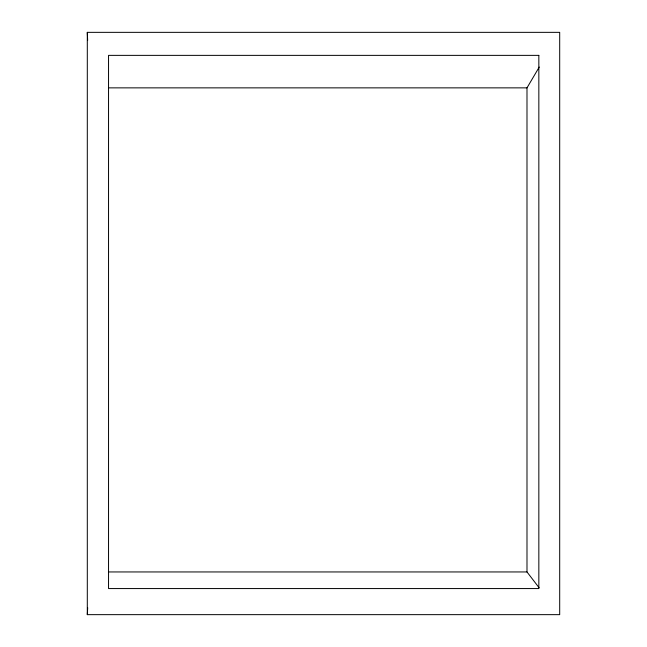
<?xml version="1.0" encoding="UTF-8"?>
<svg xmlns="http://www.w3.org/2000/svg" width="647" height="647" viewBox="0 0 647 647"><rect width="100%" height="100%" fill="white"/><g stroke="black" fill="none" stroke-linecap="round" stroke-linejoin="round"><path stroke-width="0.97" d="M87.305 614.65L87.305 32.35L559.695 32.35L559.695 614.65L87.305 614.65L87.693 607.695M539.105 587.759L526.99 571.948L526.99 87.863L539.258 67.045M108.874 87.863L526.99 87.863M108.874 571.948L526.99 571.948M87.305 32.35L87.652 40.421M538.838 55.367L108.542 55.367L108.542 588.56L538.838 588.56L538.838 55.367"/></g></svg>
